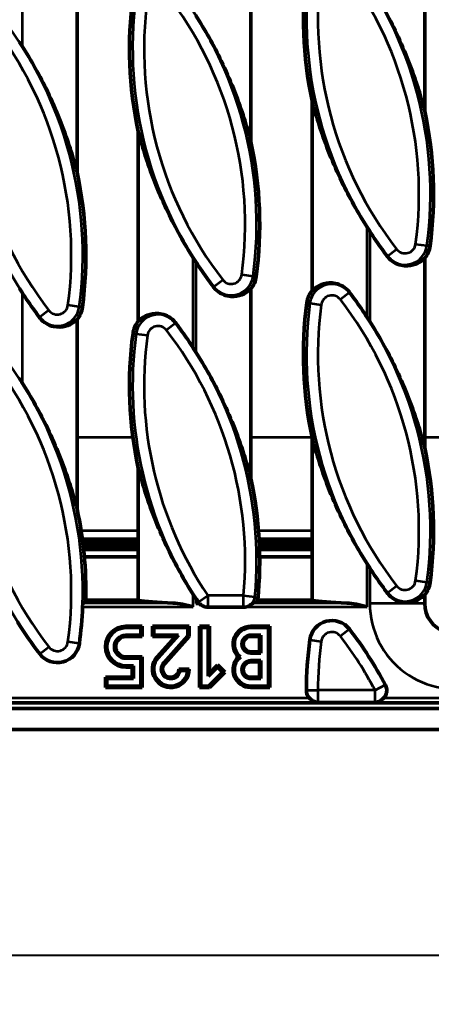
# Model space of a CAD drawing. Header units: millimetres. Extents: x 0 to 1485, y 0 to 1050.
# Drawn here: x 1062.7 to 1116.6, y 407.5 to 534.8 of the extents above; entities that cross this region are included whole.
import ezdxf

# ---------------------------------------------------------------- set-up
doc = ezdxf.new("R2010")
doc.units = ezdxf.units.MM
doc.header["$LTSCALE"] = 2.5
for name, color, linetype, lineweight in [('Bemaßung (ISO)', 7, 'Continuous', 25), ('Sichtbar (ISO)', 7, 'Continuous', 50), ('Sichtbar schmal (ISO)', 7, 'Continuous', 35)]:
    doc.layers.add(name, color=color, linetype=linetype, lineweight=lineweight)
doc.styles.add('TXT 3_5', font='isocpeur.ttf')
doc.dimstyles.new('Anrin Standard (DIN)', dxfattribs={"dimscale": 2.5, "dimtxt": 3.5, "dimasz": 2.5, "dimexe": 2, "dimexo": 0, "dimgap": 0.8, "dimtad": 1, "dimrnd": 1e-08, "dimtxsty": 'TXT 3_5', "dimcen": 0.09, "dimdle": 10, "dimclrd": 256, "dimclre": 256, "dimclrt": 256, "dimadec": 0, "dimazin": 2, "dimtfac": 0.714286, "dimtmove": 0, "dimatfit": 3, "dimfxl": 1, "dimtolj": 1, "dimlwd": -1, "dimlwe": -1, "dimarcsym": 0})

# ---------------------------------------------------------------- blocks, each defined once
blk = doc.blocks.new('*D26')
at = {"layer": 'Bemaßung (ISO)', "transparency": 16777216}
for p, q in [((642.4, 507.45), (642.4, 407.45)), ((1142.4, 507.45), (1142.4, 407.45)), ((648.65, 412.45), (1136.15, 412.45))]:
    blk.add_line(p, q, dxfattribs=at)
for points in [[(648.65, 413.5), (648.65, 411.41), (642.4, 412.45)], [(1136.15, 413.5), (1136.15, 411.41), (1142.4, 412.45)]]:
    blk.add_solid(points, dxfattribs=at)
at = {"layer": 'Defpoints', "color": 0, "transparency": 16777216}
for p in [(642.4, 507.45), (1142.4, 507.45), (1142.4, 412.45)]:
    blk.add_point(p, dxfattribs=at)
at = {"layer": 'Bemaßung (ISO)', "transparency": 16777216, "insert": (884.09, 423.2), "char_height": 8.75, "attachment_point": 1, "style": 'TXT 3_5'}
blk.add_mtext('\\A1;500', dxfattribs=at)

msp = doc.modelspace()

# ---------------------------------------------------------------- linework, layer by layer
at = {"layer": 'Sichtbar (ISO)'}
for p, q in [((1115.678, 547.554), (1115.678, 522.771)), ((1092.95, 543.554), (1092.95, 518.771)), ((1070.223, 539.554), (1070.223, 514.771)), ((1100.95, 499.355), (1100.95, 524.139)), ((1078.223, 495.355), (1078.223, 520.139)), ((1115.678, 503.554), (1115.678, 478.771)), ((1092.95, 499.554), (1092.95, 474.771)), ((1070.223, 495.554), (1070.223, 470.771)), ((1100.95, 458.848), (1100.95, 480.139)), ((1078.223, 458.848), (1078.223, 476.139)), ((1070.912, 466.823), (1078.223, 466.823)), ((1078.223, 466.542), (1070.949, 466.542)), ((1070.957, 466.474), (1078.223, 466.474)), ((1078.223, 466.193), (1070.992, 466.193)), ((1071, 466.126), (1078.223, 466.126)), ((1094.017, 466.823), (1100.95, 466.823)), ((1100.95, 466.542), (1094.032, 466.542)), ((1094.036, 466.474), (1100.95, 466.474)), ((1100.95, 466.193), (1094.048, 466.193)), ((1094.051, 466.126), (1100.95, 466.126)), ((1078.223, 465.845), (1071.033, 465.845)), ((1071.041, 465.777), (1078.223, 465.777)), ((1078.223, 465.496), (1071.072, 465.496)), ((1100.95, 465.845), (1094.062, 465.845)), ((1094.065, 465.777), (1100.95, 465.777)), ((1100.95, 465.496), (1094.074, 465.496)), ((1078.223, 464.519), (1071.168, 464.519)), ((1100.95, 464.519), (1094.093, 464.519)), ((1078.223, 458.848), (1071.355, 458.848)), ((1085.757, 458.455), (1086.192, 458.455)), ((1100.95, 458.848), (1093.835, 458.848)), ((1115.678, 459.554), (1115.678, 458.455)), ((1087.307, 457.955), (1091.998, 457.955)), ((1076.605, 455.455), (1078.738, 455.455)), ((1076.605, 455.278), (1078.562, 455.278)), ((1078.738, 455.455), (1078.562, 455.278)), ((1078.562, 455.278), (1078.562, 454.298)), ((1078.738, 455.455), (1078.738, 454.121)), ((1080.072, 455.455), (1080.248, 455.278)), ((1080.072, 454.121), (1080.072, 455.455)), ((1080.072, 455.455), (1084.872, 455.455)), ((1080.248, 454.298), (1080.248, 455.278)), ((1080.248, 455.278), (1084.695, 455.278)), ((1084.872, 455.455), (1084.695, 455.278)), ((1084.695, 455.278), (1084.695, 454.189)), ((1084.872, 455.455), (1084.872, 454.121)), ((1086.205, 455.455), (1086.381, 455.278)), ((1086.205, 447.455), (1086.205, 455.455)), ((1086.205, 455.455), (1087.538, 455.455)), ((1086.381, 447.631), (1086.381, 455.278)), ((1086.381, 455.278), (1087.362, 455.278)), ((1087.538, 455.455), (1087.362, 455.278)), ((1087.362, 455.278), (1087.362, 448.915)), ((1087.538, 455.455), (1087.538, 449.34)), ((1092.938, 455.455), (1095.405, 455.455)), ((1092.938, 455.278), (1095.229, 455.278)), ((1095.405, 455.455), (1095.229, 455.278)), ((1095.229, 455.278), (1095.229, 447.631)), ((1095.405, 455.455), (1095.405, 447.455)), ((1078.562, 454.298), (1076.605, 454.298)), ((1078.738, 454.121), (1076.605, 454.121)), ((1078.738, 454.121), (1078.562, 454.298)), ((1080.072, 454.121), (1080.248, 454.298)), ((1083.079, 454.121), (1080.072, 454.121)), ((1083.475, 454.298), (1080.248, 454.298)), ((1080.687, 451.459), (1083.079, 454.121)), ((1080.818, 451.341), (1083.475, 454.298)), ((1084.695, 454.189), (1081.547, 450.686)), ((1084.872, 454.121), (1081.678, 450.568)), ((1083.079, 454.121), (1083.475, 454.298)), ((1084.872, 454.121), (1084.695, 454.189)), ((1092.938, 454.298), (1094.248, 454.298)), ((1094.072, 454.121), (1092.938, 454.121)), ((1094.072, 454.121), (1094.248, 454.298)), ((1094.072, 452.121), (1094.072, 454.121)), ((1094.248, 454.298), (1094.248, 451.945)), ((1092.938, 452.121), (1094.072, 452.121)), ((1094.072, 452.121), (1094.248, 451.945)), ((1076.605, 451.455), (1078.738, 451.455)), ((1076.605, 451.278), (1078.562, 451.278)), ((1078.738, 451.455), (1078.562, 451.278)), ((1078.562, 451.278), (1078.562, 447.631)), ((1078.738, 451.455), (1078.738, 447.455)), ((1091.305, 451.455), (1091.569, 451.455)), ((1094.248, 451.945), (1092.938, 451.945)), ((1092.938, 450.964), (1094.248, 450.964)), ((1094.072, 450.788), (1092.938, 450.788)), ((1094.072, 450.788), (1094.248, 450.964)), ((1094.072, 448.788), (1094.072, 450.788)), ((1094.248, 450.964), (1094.248, 448.612)), ((1077.581, 450.298), (1076.605, 450.298)), ((1077.405, 450.121), (1076.605, 450.121)), ((1077.405, 450.121), (1077.581, 450.298)), ((1077.405, 448.788), (1077.405, 450.121)), ((1077.581, 448.612), (1077.581, 450.298)), ((1083.538, 449.855), (1084.872, 449.855)), ((1083.702, 449.678), (1084.688, 449.678)), ((1087.362, 448.915), (1088.596, 450.148)), ((1089.289, 449.455), (1087.465, 447.631)), ((1087.538, 449.34), (1088.596, 450.398)), ((1089.538, 449.455), (1087.538, 447.455)), ((1088.596, 450.398), (1088.596, 450.148)), ((1088.596, 450.398), (1089.538, 449.455)), ((1088.596, 450.148), (1089.289, 449.455)), ((1089.538, 449.455), (1089.289, 449.455)), ((1073.938, 448.788), (1074.115, 448.612)), ((1073.938, 447.455), (1073.938, 448.788)), ((1073.938, 448.788), (1077.405, 448.788)), ((1074.115, 447.631), (1074.115, 448.612)), ((1074.115, 448.612), (1077.581, 448.612)), ((1077.405, 448.788), (1077.581, 448.612)), ((1087.538, 449.34), (1087.362, 448.915)), ((1092.938, 448.788), (1094.072, 448.788)), ((1094.248, 448.612), (1092.938, 448.612)), ((1094.072, 448.788), (1094.248, 448.612)), ((1073.938, 447.455), (1074.115, 447.631)), ((1078.738, 447.455), (1073.938, 447.455)), ((1078.562, 447.631), (1074.115, 447.631)), ((1078.738, 447.455), (1078.562, 447.631)), ((1086.205, 447.455), (1086.381, 447.631)), ((1087.538, 447.455), (1086.205, 447.455)), ((1087.465, 447.631), (1086.381, 447.631)), ((1087.538, 447.455), (1087.465, 447.631)), ((1095.229, 447.631), (1092.938, 447.631)), ((1095.405, 447.455), (1092.938, 447.455)), ((1095.405, 447.455), (1095.229, 447.631)), ((1394.905, 444.705), (389.905, 444.705)), ((893.166, 445.455), (1391.644, 445.455)), ((389.905, 441.955), (1394.905, 441.955))]:
    msp.add_line(p, q, dxfattribs=at)
for centre, radius, start, end in [((1151.081, 534.914), 51.275, 172.3504, 192.13108), ((1128.354, 530.914), 51.275, 172.3504, 192.13108), ((1020.093, 503.995), 50.882, 32.45081, 33.15705), ((1065.547, 511.995), 51.275, 352.3504, 12.13108), ((1042.82, 507.995), 51.275, 352.3504, 12.13108), ((1020.093, 503.995), 51.275, 352.3504, 12.13108), ((1151.081, 534.914), 50.882, 212.45081, 213.15705), ((1113.096, 505.609), 3.3, 321.48132, 352.3504), ((1128.354, 530.914), 50.882, 212.45081, 213.15705), ((1090.369, 501.609), 3.3, 321.48132, 352.3504), ((1105.626, 526.914), 50.882, 212.45081, 213.15705), ((1103.532, 497.3), 3.3, 141.48132, 172.3504), ((1067.641, 497.609), 3.3, 321.48132, 352.3504), ((1151.081, 490.914), 51.275, 172.3504, 192.13108), ((1080.805, 493.3), 3.3, 141.48132, 172.3504), ((1065.547, 467.995), 50.882, 32.45081, 33.15705), ((1128.354, 486.914), 51.275, 172.3504, 192.13108), ((1042.82, 463.995), 50.882, 32.45081, 33.15705), ((1020.093, 459.995), 50.882, 32.45081, 33.15705), ((1065.547, 467.995), 51.275, 352.3504, 12.13108), ((1042.82, 463.995), 51.275, 354.30482, 12.13108), ((1020.093, 459.995), 51.275, 358.71825, 12.13108), ((1151.081, 490.914), 50.882, 212.45081, 213.15705), ((1113.096, 461.609), 3.3, 321.48132, 352.3504), ((1128.354, 486.914), 50.882, 212.45081, 213.15705), ((1119.678, 458.455), 4, 180, 320.82077), ((1020.093, 459.995), 50.882, 352.3504, 357.74861), ((1105.626, 482.914), 50.882, 211.89036, 217.6496), ((1103.532, 453.3), 2.906, 37.6496, 172.3504), ((1076.605, 452.788), 2.667, 90, 270), ((1076.605, 452.788), 2.49, 90, 270), ((1092.938, 453.121), 2.333, 90, 225.58469), ((1092.938, 453.121), 2.157, 90, 230.59479), ((1065.547, 423.995), 50.882, 27.86718, 37.6496), ((1076.605, 452.788), 1.51, 90, 270), ((1076.605, 452.788), 1.333, 90, 270), ((1092.938, 453.121), 1.176, 90, 270), ((1092.938, 453.121), 1, 90, 270), ((1151.081, 446.914), 50.882, 172.3504, 179.80718), ((1067.641, 453.609), 2.906, 217.6496, 352.3504), ((1082.472, 449.855), 2.4, 138.05689, 0), ((1082.472, 449.855), 2.224, 138.05689, 355.45194), ((1092.938, 449.788), 2.333, 134.41531, 270), ((1092.938, 449.788), 2.157, 129.40521, 270), ((1092.938, 449.788), 1.176, 90, 270), ((1092.938, 449.788), 1, 90, 270), ((1082.472, 449.855), 1.243, 138.05689, 351.8447), ((1082.472, 449.855), 1.067, 138.05689, 0)]:
    msp.add_arc(centre, radius, start, end, dxfattribs=at)
for centre in [(1085.417, 459.155), (1108.144, 459.155)]:
    msp.add_ellipse(centre, major_axis=(-8, 0), ratio=0.0874887, start_param=0.4528166, end_param=1.2313742, dxfattribs=at)
for points, knots in [([(1108.484, 539.297), (1109.664, 537.442), (1110.806, 535.411), (1112.963, 530.941), (1113.927, 528.486), (1114.934, 525.402), (1115.214, 524.469), (1115.539, 523.292), (1115.61, 523.029), (1115.678, 522.771)], [5.6103516, 5.6103516, 5.6103516, 5.6103516, 6.2568517, 6.2568517, 7.0090993, 7.0090993, 7.2966076, 7.2966076, 7.3803187, 7.3803187, 7.3803187, 7.3803187]), ([(1085.757, 535.297), (1086.937, 533.442), (1088.078, 531.411), (1090.236, 526.941), (1091.2, 524.486), (1092.206, 521.402), (1092.487, 520.469), (1092.812, 519.292), (1092.882, 519.029), (1092.95, 518.771)], [5.6103516, 5.6103516, 5.6103516, 5.6103516, 6.2568517, 6.2568517, 7.0090993, 7.0090993, 7.2966076, 7.2966076, 7.3803187, 7.3803187, 7.3803187, 7.3803187]), ([(1063.029, 531.297), (1064.209, 529.442), (1065.351, 527.411), (1067.509, 522.941), (1068.472, 520.486), (1069.479, 517.402), (1069.76, 516.469), (1070.084, 515.292), (1070.155, 515.029), (1070.223, 514.771)], [5.6103516, 5.6103516, 5.6103516, 5.6103516, 6.2568517, 6.2568517, 7.0090993, 7.0090993, 7.2966076, 7.2966076, 7.3803187, 7.3803187, 7.3803187, 7.3803187]), ([(1108.144, 507.612), (1106.964, 509.468), (1105.823, 511.499), (1103.665, 515.969), (1102.701, 518.424), (1101.695, 521.507), (1101.414, 522.441), (1101.089, 523.617), (1101.019, 523.88), (1100.95, 524.139)], [5.6103516, 5.6103516, 5.6103516, 5.6103516, 6.2568517, 6.2568517, 7.0090993, 7.0090993, 7.2966076, 7.2966076, 7.3803187, 7.3803187, 7.3803187, 7.3803187]), ([(1085.417, 503.612), (1084.237, 505.468), (1083.095, 507.499), (1080.938, 511.969), (1079.974, 514.424), (1078.967, 517.507), (1078.687, 518.441), (1078.362, 519.617), (1078.291, 519.88), (1078.223, 520.139)], [5.6103516, 5.6103516, 5.6103516, 5.6103516, 6.2568517, 6.2568517, 7.0090993, 7.0090993, 7.2966076, 7.2966076, 7.3803187, 7.3803187, 7.3803187, 7.3803187]), ([(1110.772, 503.816), (1110.542, 504.123), (1110.317, 504.43), (1109.552, 505.492), (1109.011, 506.278), (1108.484, 507.085)], [1.26948341, 1.26948341, 1.26948341, 1.26948341, 1.38189288, 1.38189288, 1.66495593, 1.66495593, 1.66495593, 1.66495593]), ([(1088.044, 499.816), (1087.815, 500.123), (1087.59, 500.43), (1086.825, 501.492), (1086.284, 502.278), (1085.757, 503.085)], [1.26948341, 1.26948341, 1.26948341, 1.26948341, 1.38189288, 1.38189288, 1.66495593, 1.66495593, 1.66495593, 1.66495593]), ([(1115.678, 503.554), (1115.565, 503.445), (1115.441, 503.339), (1114.985, 503.002), (1114.602, 502.802), (1113.707, 502.562), (1113.198, 502.514), (1112.302, 502.709), (1111.968, 502.832), (1111.347, 503.204), (1111.06, 503.454), (1110.815, 503.758), (1110.793, 503.787), (1110.772, 503.816)], [1.26254133, 1.26254133, 1.26254133, 1.26254133, 1.35158407, 1.35158407, 1.56210439, 1.56210439, 1.77262471, 1.77262471, 1.88114821, 1.88114821, 1.9896717, 1.9896717, 2.0005996, 2.0005996, 2.0005996, 2.0005996]), ([(1100.95, 499.355), (1101.063, 499.464), (1101.187, 499.571), (1101.643, 499.907), (1102.027, 500.107), (1102.921, 500.347), (1103.43, 500.396), (1104.326, 500.2), (1104.66, 500.077), (1105.282, 499.706), (1105.568, 499.456), (1105.813, 499.151), (1105.835, 499.123), (1105.857, 499.093)], [1.26254133, 1.26254133, 1.26254133, 1.26254133, 1.35158407, 1.35158407, 1.56210439, 1.56210439, 1.77262471, 1.77262471, 1.88114821, 1.88114821, 1.9896717, 1.9896717, 2.0005996, 2.0005996, 2.0005996, 2.0005996]), ([(1065.317, 495.816), (1065.088, 496.123), (1064.863, 496.43), (1064.098, 497.492), (1063.557, 498.278), (1063.029, 499.085)], [1.26948341, 1.26948341, 1.26948341, 1.26948341, 1.38189288, 1.38189288, 1.66495593, 1.66495593, 1.66495593, 1.66495593]), ([(1092.95, 499.554), (1092.838, 499.445), (1092.714, 499.339), (1092.257, 499.002), (1091.874, 498.802), (1090.98, 498.562), (1090.471, 498.514), (1089.575, 498.709), (1089.241, 498.832), (1088.619, 499.204), (1088.333, 499.454), (1088.088, 499.758), (1088.066, 499.787), (1088.044, 499.816)], [1.26254133, 1.26254133, 1.26254133, 1.26254133, 1.35158407, 1.35158407, 1.56210439, 1.56210439, 1.77262471, 1.77262471, 1.88114821, 1.88114821, 1.9896717, 1.9896717, 2.0005996, 2.0005996, 2.0005996, 2.0005996]), ([(1105.857, 499.093), (1106.086, 498.786), (1106.311, 498.48), (1107.076, 497.418), (1107.617, 496.632), (1108.144, 495.824)], [1.26948341, 1.26948341, 1.26948341, 1.26948341, 1.38189288, 1.38189288, 1.66495593, 1.66495593, 1.66495593, 1.66495593]), ([(1070.223, 495.554), (1070.111, 495.445), (1069.987, 495.339), (1069.53, 495.002), (1069.147, 494.802), (1068.253, 494.562), (1067.744, 494.514), (1066.848, 494.709), (1066.513, 494.832), (1065.892, 495.204), (1065.606, 495.454), (1065.361, 495.758), (1065.339, 495.787), (1065.317, 495.816)], [1.26254133, 1.26254133, 1.26254133, 1.26254133, 1.35158407, 1.35158407, 1.56210439, 1.56210439, 1.77262471, 1.77262471, 1.88114821, 1.88114821, 1.9896717, 1.9896717, 2.0005996, 2.0005996, 2.0005996, 2.0005996]), ([(1078.223, 495.355), (1078.336, 495.464), (1078.46, 495.571), (1078.916, 495.907), (1079.299, 496.107), (1080.194, 496.347), (1080.703, 496.396), (1081.599, 496.2), (1081.933, 496.077), (1082.554, 495.706), (1082.84, 495.456), (1083.085, 495.151), (1083.108, 495.123), (1083.129, 495.093)], [1.26254133, 1.26254133, 1.26254133, 1.26254133, 1.35158407, 1.35158407, 1.56210439, 1.56210439, 1.77262471, 1.77262471, 1.88114821, 1.88114821, 1.9896717, 1.9896717, 2.0005996, 2.0005996, 2.0005996, 2.0005996]), ([(1108.484, 495.297), (1109.664, 493.442), (1110.806, 491.411), (1112.963, 486.941), (1113.927, 484.486), (1114.934, 481.402), (1115.214, 480.469), (1115.539, 479.292), (1115.61, 479.029), (1115.678, 478.771)], [5.6103516, 5.6103516, 5.6103516, 5.6103516, 6.2568517, 6.2568517, 7.0090993, 7.0090993, 7.2966076, 7.2966076, 7.3803187, 7.3803187, 7.3803187, 7.3803187]), ([(1083.129, 495.093), (1083.404, 494.725), (1083.673, 494.357), (1084.435, 493.292), (1084.932, 492.567), (1085.417, 491.824)], [1.26984556, 1.26984556, 1.26984556, 1.26984556, 1.40395852, 1.40395852, 1.66501418, 1.66501418, 1.66501418, 1.66501418]), ([(1085.757, 491.297), (1086.937, 489.442), (1088.078, 487.411), (1090.236, 482.941), (1091.2, 480.486), (1092.206, 477.402), (1092.487, 476.469), (1092.812, 475.292), (1092.882, 475.029), (1092.95, 474.771)], [5.6103516, 5.6103516, 5.6103516, 5.6103516, 6.2568517, 6.2568517, 7.0090993, 7.0090993, 7.2966076, 7.2966076, 7.3803187, 7.3803187, 7.3803187, 7.3803187]), ([(1063.029, 487.297), (1064.209, 485.442), (1065.351, 483.411), (1067.509, 478.941), (1068.472, 476.486), (1069.479, 473.402), (1069.76, 472.469), (1070.084, 471.292), (1070.155, 471.029), (1070.223, 470.771)], [5.6103516, 5.6103516, 5.6103516, 5.6103516, 6.2568517, 6.2568517, 7.0090993, 7.0090993, 7.2966076, 7.2966076, 7.3803187, 7.3803187, 7.3803187, 7.3803187]), ([(1108.144, 463.612), (1106.964, 465.468), (1105.823, 467.499), (1103.665, 471.969), (1102.701, 474.424), (1101.695, 477.507), (1101.414, 478.441), (1101.089, 479.617), (1101.019, 479.88), (1100.95, 480.139)], [5.6103516, 5.6103516, 5.6103516, 5.6103516, 6.2568517, 6.2568517, 7.0090993, 7.0090993, 7.2966076, 7.2966076, 7.3803187, 7.3803187, 7.3803187, 7.3803187]), ([(1085.417, 459.612), (1084.237, 461.468), (1083.095, 463.499), (1080.938, 467.969), (1079.974, 470.424), (1078.967, 473.507), (1078.687, 474.441), (1078.362, 475.617), (1078.291, 475.88), (1078.223, 476.139)], [5.6103516, 5.6103516, 5.6103516, 5.6103516, 6.2568517, 6.2568517, 7.0090993, 7.0090993, 7.2966076, 7.2966076, 7.3803187, 7.3803187, 7.3803187, 7.3803187]), ([(1110.772, 459.816), (1110.542, 460.123), (1110.317, 460.43), (1109.552, 461.492), (1109.011, 462.278), (1108.484, 463.085)], [1.26948341, 1.26948341, 1.26948341, 1.26948341, 1.38189288, 1.38189288, 1.66495593, 1.66495593, 1.66495593, 1.66495593]), ([(1115.678, 459.554), (1115.565, 459.445), (1115.441, 459.339), (1114.985, 459.002), (1114.602, 458.802), (1113.707, 458.562), (1113.198, 458.514), (1112.302, 458.709), (1111.968, 458.832), (1111.347, 459.204), (1111.06, 459.454), (1110.815, 459.758), (1110.793, 459.787), (1110.772, 459.816)], [1.26254133, 1.26254133, 1.26254133, 1.26254133, 1.35158407, 1.35158407, 1.56210439, 1.56210439, 1.77262471, 1.77262471, 1.88114821, 1.88114821, 1.9896717, 1.9896717, 2.0005996, 2.0005996, 2.0005996, 2.0005996]), ([(1070.935, 457.997), (1070.935, 457.997), (1070.935, 457.998), (1070.938, 458.061), (1070.941, 458.128), (1070.95, 458.251), (1070.955, 458.307), (1070.966, 458.395), (1070.972, 458.434), (1070.983, 458.478), (1070.988, 458.49), (1070.992, 458.495)], [0.226349019, 0.226349019, 0.226349019, 0.226349019, 0.226520745, 0.226520745, 0.245371583, 0.245371583, 0.264222421, 0.264222421, 0.283133263, 0.283133263, 0.297598536, 0.297598536, 0.297598536, 0.297598536]), ([(1082.753, 458.495), (1083.149, 458.483), (1083.578, 458.415), (1084.49, 458.229), (1084.974, 458.107), (1085.417, 457.997)], [0.55438227, 0.55438227, 0.55438227, 0.55438227, 0.6785424, 0.6785424, 0.81541988, 0.81541988, 0.81541988, 0.81541988]), ([(1087.307, 457.955), (1087.112, 457.955), (1086.919, 457.993), (1086.603, 458.123), (1086.476, 458.199), (1086.301, 458.342), (1086.244, 458.396), (1086.192, 458.455)], [0, 0, 0, 0, 0.05847026, 0.05847026, 0.10270671, 0.10270671, 0.12626298, 0.12626298, 0.12626298, 0.12626298]), ([(1092.35, 457.997), (1092.485, 458.029), (1092.608, 458.079), (1092.809, 458.185), (1092.887, 458.236), (1093.005, 458.324), (1093.051, 458.361), (1093.132, 458.43), (1093.163, 458.457), (1093.199, 458.485), (1093.209, 458.492), (1093.217, 458.495)], [-0.10168037, -0.10168037, -0.10168037, -0.10168037, -0.07271037, -0.07271037, -0.04866102, -0.04866102, -0.03037097, -0.03037097, -0.01134189, -0.01134189, -0.0003698, -0.0003698, -0.0003698, -0.0003698]), ([(1093.835, 458.848), (1093.743, 458.77), (1093.624, 458.691), (1093.402, 458.575), (1093.315, 458.535), (1093.217, 458.495)], [0.03323691, 0.03323691, 0.03323691, 0.03323691, 0.30153158, 0.30153158, 0.43816029, 0.43816029, 0.43816029, 0.43816029]), ([(1105.481, 458.495), (1105.876, 458.483), (1106.305, 458.415), (1107.218, 458.229), (1107.702, 458.107), (1108.144, 457.997)], [0.55452092, 0.55452092, 0.55452092, 0.55452092, 0.67868106, 0.67868106, 0.81555853, 0.81555853, 0.81555853, 0.81555853]), ([(1100.616, 446.044), (1100.49, 446.175), (1100.389, 446.328), (1100.279, 446.588), (1100.249, 446.685), (1100.209, 446.883), (1100.199, 446.984), (1100.199, 447.085)], [0.12076466, 0.12076466, 0.12076466, 0.12076466, 0.17526101, 0.17526101, 0.20558744, 0.20558744, 0.23595645, 0.23595645, 0.23595645, 0.23595645]), ([(1110.528, 447.779), (1110.621, 447.604), (1110.679, 447.412), (1110.716, 447.021), (1110.696, 446.825), (1110.583, 446.454), (1110.491, 446.282), (1110.344, 446.102), (1110.318, 446.073), (1110.29, 446.044)], [0, 0, 0, 0, 0.05944004, 0.05944004, 0.11797271, 0.11797271, 0.17588932, 0.17588932, 0.18776985, 0.18776985, 0.18776985, 0.18776985]), ([(1100.616, 446.044), (1100.688, 445.969), (1100.771, 445.895), (1100.979, 445.748), (1101.105, 445.68), (1101.376, 445.582), (1101.512, 445.554), (1101.65, 445.546), (1101.652, 445.546), (1101.654, 445.546)], [-0.13776214, -0.13776214, -0.13776214, -0.13776214, -0.09668097, -0.09668097, -0.04773099, -0.04773099, 0, 0, 0.00060767, 0.00060767, 0.00060767, 0.00060767]), ([(1109.274, 445.546), (1109.275, 445.546), (1109.277, 445.546), (1109.411, 445.554), (1109.543, 445.582), (1109.805, 445.678), (1109.927, 445.746), (1110.133, 445.893), (1110.217, 445.968), (1110.29, 446.044)], [-0.10542566, -0.10542566, -0.10542566, -0.10542566, -0.1049631, -0.1049631, -0.06883402, -0.06883402, -0.0317704, -0.0317704, -0.00003898, -0.00003898, -0.00003898, -0.00003898])]:
    msp.add_open_spline(points, degree=3, knots=knots, dxfattribs=at)
for points, degree in [([(1071.355, 458.848), (1071.174, 458.671), (1070.992, 458.495)], 2), ([(1086.065, 458.618), (1085.962, 458.773), (1085.859, 458.928), (1085.757, 459.085)], 3), ([(1086.19, 458.455), (1086.145, 458.506), (1086.103, 458.56), (1086.065, 458.618)], 3), ([(1093.835, 458.848), (1093.838, 458.868), (1093.84, 458.887), (1093.842, 458.907)], 3), ([(1092.35, 457.997), (1092.235, 457.969), (1092.117, 457.955), (1091.998, 457.955)], 3), ([(1083.538, 449.855), (1083.62, 449.773), (1083.702, 449.678)], 2), ([(1084.872, 449.855), (1084.78, 449.763), (1084.688, 449.678)], 2)]:
    msp.add_open_spline(points, degree=degree, dxfattribs=at)
at = {"layer": 'Sichtbar schmal (ISO)'}
for p, q in [((1063.029, 543.085), (1063.029, 531.297)), ((1108.144, 495.824), (1108.144, 507.612)), ((1108.484, 507.085), (1108.484, 495.297)), ((1110.804, 503.841), (1111.987, 504.754)), ((1114.484, 505.423), (1115.965, 505.224)), ((1115.965, 505.224), (1116.366, 505.17)), ((1085.417, 491.824), (1085.417, 503.612)), ((1085.757, 503.085), (1085.757, 491.297)), ((1110.804, 503.841), (1110.772, 503.816)), ((1088.076, 499.841), (1089.26, 500.754)), ((1091.757, 501.423), (1093.238, 501.224)), ((1093.238, 501.224), (1093.639, 501.17)), ((1063.029, 499.085), (1063.029, 487.297)), ((1088.076, 499.841), (1088.044, 499.816)), ((1105.824, 499.069), (1105.857, 499.093)), ((1105.824, 499.069), (1104.641, 498.156)), ((1066.532, 496.754), (1065.349, 495.841)), ((1070.51, 497.224), (1069.029, 497.423)), ((1070.51, 497.224), (1070.912, 497.17)), ((1100.663, 497.686), (1100.262, 497.74)), ((1100.663, 497.686), (1102.144, 497.487)), ((1065.349, 495.841), (1065.317, 495.816)), ((1083.097, 495.069), (1081.914, 494.156)), ((1083.097, 495.069), (1083.129, 495.093)), ((1077.936, 493.686), (1077.534, 493.74)), ((1077.936, 493.686), (1079.417, 493.487)), ((1077.528, 480.138), (1070.223, 480.138)), ((1100.95, 480.138), (1092.95, 480.138)), ((1123.678, 480.138), (1115.678, 480.138)), ((1078.223, 467.918), (1070.752, 467.918)), ((1100.95, 467.918), (1093.945, 467.918)), ((1108.144, 457.997), (1108.144, 463.612)), ((1108.484, 463.085), (1108.484, 458.455)), ((1114.484, 461.423), (1115.965, 461.224)), ((1115.965, 461.224), (1116.366, 461.17)), ((1085.417, 457.997), (1085.417, 459.612)), ((1110.804, 459.841), (1110.772, 459.816)), ((1110.804, 459.841), (1111.987, 460.754)), ((1082.753, 458.495), (1070.992, 458.495)), ((1085.757, 459.085), (1085.757, 458.455)), ((1086.071, 458.63), (1087.313, 459.46)), ((1087.313, 459.46), (1087.313, 457.966)), ((1091.987, 459.46), (1087.313, 459.46)), ((1091.987, 457.966), (1091.987, 459.46)), ((1091.987, 459.46), (1093.475, 459.323)), ((1105.481, 458.495), (1093.217, 458.495)), ((1115.678, 458.455), (1108.484, 458.455)), ((1070.935, 457.997), (1085.417, 457.997)), ((1087.313, 457.966), (1091.987, 457.966)), ((1092.35, 457.997), (1108.144, 457.997)), ((1076.605, 455.455), (1076.605, 455.278)), ((1092.938, 455.455), (1092.938, 455.278)), ((1105.824, 455.069), (1104.641, 454.156)), ((1105.824, 455.069), (1105.833, 455.076)), ((1070.51, 453.224), (1069.029, 453.423)), ((1076.605, 454.121), (1076.605, 454.298)), ((1092.938, 454.121), (1092.938, 454.298)), ((1100.663, 453.686), (1100.652, 453.687)), ((1100.663, 453.686), (1102.144, 453.487)), ((1065.349, 451.841), (1066.532, 452.754)), ((1070.51, 453.224), (1070.522, 453.222)), ((1092.938, 452.121), (1092.938, 451.945)), ((1065.349, 451.841), (1065.34, 451.834)), ((1076.605, 451.455), (1076.605, 451.278)), ((1080.687, 451.459), (1080.818, 451.341)), ((1092.938, 450.788), (1092.938, 450.964)), ((1076.605, 450.121), (1076.605, 450.298)), ((1081.678, 450.568), (1081.547, 450.686)), ((1092.938, 448.788), (1092.938, 448.612)), ((1092.938, 447.455), (1092.938, 447.631)), ((1100.211, 447.097), (1101.705, 447.092)), ((1101.705, 447.092), (1101.705, 445.597)), ((1109.188, 447.092), (1101.705, 447.092)), ((1109.188, 447.092), (1110.509, 447.791)), ((1109.188, 445.597), (1109.188, 447.092)), ((1100.616, 446.044), (1024.858, 446.044)), ((1123.492, 446.044), (1110.29, 446.044)), ((1023.817, 445.546), (1101.654, 445.546)), ((1101.705, 445.597), (1109.188, 445.597)), ((1109.274, 445.546), (1124.533, 445.546))]:
    msp.add_line(p, q, dxfattribs=at)
for centre, radius, start, end in [((1065.547, 511.995), 50.87, 352.3504, 37.6496), ((1151.081, 534.914), 50.87, 172.3504, 217.6496), ((1151.081, 534.914), 49.376, 172.3504, 217.6496), ((1065.547, 511.995), 49.376, 352.3504, 37.6496), ((1042.82, 507.995), 50.87, 352.3504, 37.6496), ((1128.354, 530.914), 50.87, 172.3504, 217.6496), ((1128.354, 530.914), 49.376, 172.3504, 217.6496), ((1042.82, 507.995), 49.376, 352.3504, 37.6496), ((1020.093, 503.995), 50.87, 352.3504, 37.6496), ((1105.626, 526.914), 50.87, 172.3504, 217.6496), ((1105.626, 526.914), 49.376, 172.3504, 217.6496), ((1020.093, 503.995), 49.376, 352.3504, 37.6496), ((1113.096, 505.609), 2.895, 217.6496, 352.3504), ((1113.096, 505.609), 1.401, 217.6496, 352.3504), ((1090.369, 501.609), 2.895, 217.6496, 352.3504), ((1090.369, 501.609), 1.401, 217.6496, 352.3504), ((1103.532, 497.3), 2.895, 37.6496, 172.3504), ((1103.532, 497.3), 1.401, 37.6496, 172.3504), ((1065.547, 467.995), 49.376, 352.3504, 37.6496), ((1065.547, 467.995), 50.87, 352.3504, 37.6496), ((1067.641, 497.609), 2.895, 217.6496, 352.3504), ((1067.641, 497.609), 1.401, 217.6496, 352.3504), ((1151.081, 490.914), 50.87, 172.3504, 217.6496), ((1151.081, 490.914), 49.376, 172.3504, 217.6496), ((1080.805, 493.3), 2.895, 37.6496, 172.3504), ((1080.805, 493.3), 1.401, 37.6496, 172.3504), ((1042.82, 463.995), 49.376, 354.73023, 37.6496), ((1042.82, 463.995), 50.87, 354.73023, 37.6496), ((1128.354, 486.914), 50.87, 172.3504, 213.78037), ((1128.354, 486.914), 49.376, 172.3504, 213.78037), ((1020.093, 459.995), 50.87, 352.3504, 37.6496), ((1105.626, 482.914), 50.87, 172.3504, 217.6496), ((1105.626, 482.914), 49.376, 172.3504, 217.6496), ((1020.093, 459.995), 49.376, 352.3504, 37.6496), ((1113.096, 461.609), 2.895, 217.6496, 352.3504), ((1113.096, 461.609), 1.401, 217.6496, 352.3504), ((1119.678, 458.455), 11.194, 180, 287.39122), ((1103.532, 453.3), 2.895, 37.6496, 172.3504), ((1103.532, 453.3), 1.401, 37.6496, 172.3504), ((1065.547, 423.995), 50.87, 27.88921, 37.6496), ((1067.641, 453.609), 1.401, 217.6496, 352.3504), ((1151.081, 446.914), 50.87, 172.3504, 179.79387), ((1151.081, 446.914), 49.376, 172.3504, 179.79387), ((1065.547, 423.995), 49.376, 27.88921, 37.6496), ((1067.641, 453.609), 2.895, 217.6496, 352.3504)]:
    msp.add_arc(centre, radius, start, end, dxfattribs=at)
for centre, major_axis, ratio, start_param, end_param in [((1087.313, 459.46), (1.323, -0.707), 0.9951168, 4.2238118, 5.2009662), ((1091.987, 459.46), (1.108, 1.011), 0.9930625, 3.9764432, 5.4483347), ((1101.705, 447.092), (1.059, -1.063), 0.9924055, 3.9290037, 5.4957743), ((1109.188, 447.092), (0.774, 1.285), 0.9859217, 3.689898, 5.73488)]:
    msp.add_ellipse(centre, major_axis=major_axis, ratio=ratio, start_param=start_param, end_param=end_param, dxfattribs=at)
for points in [[(1086.071, 458.63), (1086.069, 458.626), (1086.067, 458.622), (1086.065, 458.618)], [(1087.307, 457.955), (1087.309, 457.959), (1087.311, 457.962), (1087.313, 457.966)], [(1091.987, 457.966), (1091.991, 457.962), (1091.994, 457.959), (1091.998, 457.955)], [(1100.211, 447.097), (1100.207, 447.093), (1100.203, 447.089), (1100.199, 447.085)], [(1110.528, 447.779), (1110.522, 447.783), (1110.516, 447.787), (1110.509, 447.791)], [(1101.654, 445.546), (1101.667, 445.559), (1101.68, 445.573), (1101.694, 445.586)], [(1101.694, 445.586), (1101.698, 445.59), (1101.701, 445.594), (1101.705, 445.597)], [(1109.188, 445.597), (1109.195, 445.594), (1109.201, 445.59), (1109.207, 445.586)], [(1109.207, 445.586), (1109.23, 445.573), (1109.252, 445.559), (1109.274, 445.546)]]:
    msp.add_open_spline(points, degree=3, dxfattribs=at)
msp.add_open_spline([(1093.842, 458.907), (1093.764, 458.997), (1093.684, 459.086), (1093.562, 459.225), (1093.519, 459.274), (1093.475, 459.323)], degree=3, knots=[-0.75523285, -0.75523285, -0.75523285, -0.75523285, -0.45359011, -0.45359011, -0.28893536, -0.28893536, -0.28893536, -0.28893536], dxfattribs=at)

# ---------------------------------------------------------------- dimensions: what is measured, and where the dimension line sits
at = {"layer": 'Bemaßung (ISO)'}
dim = msp.add_linear_dim(base=(1142.405, 412.455), p1=(642.405, 507.455), p2=(1142.405, 507.455), angle=180, dimstyle='Anrin Standard (DIN)', override={"dimgap": 0.8, "dimdec": 2, "dimtol": 0, "dimlim": 0, "dimtp": 0, "dimtm": 0, "dimtdec": 2, "dimtofl": 0, "dimatfit": 1}, dxfattribs=at)
dim.commit()
dim.dimension.update_dxf_attribs({"geometry": '*D26', "text_midpoint": (892.405, 412.455), "dimtype": 160})

doc.saveas('drawing.dxf')
